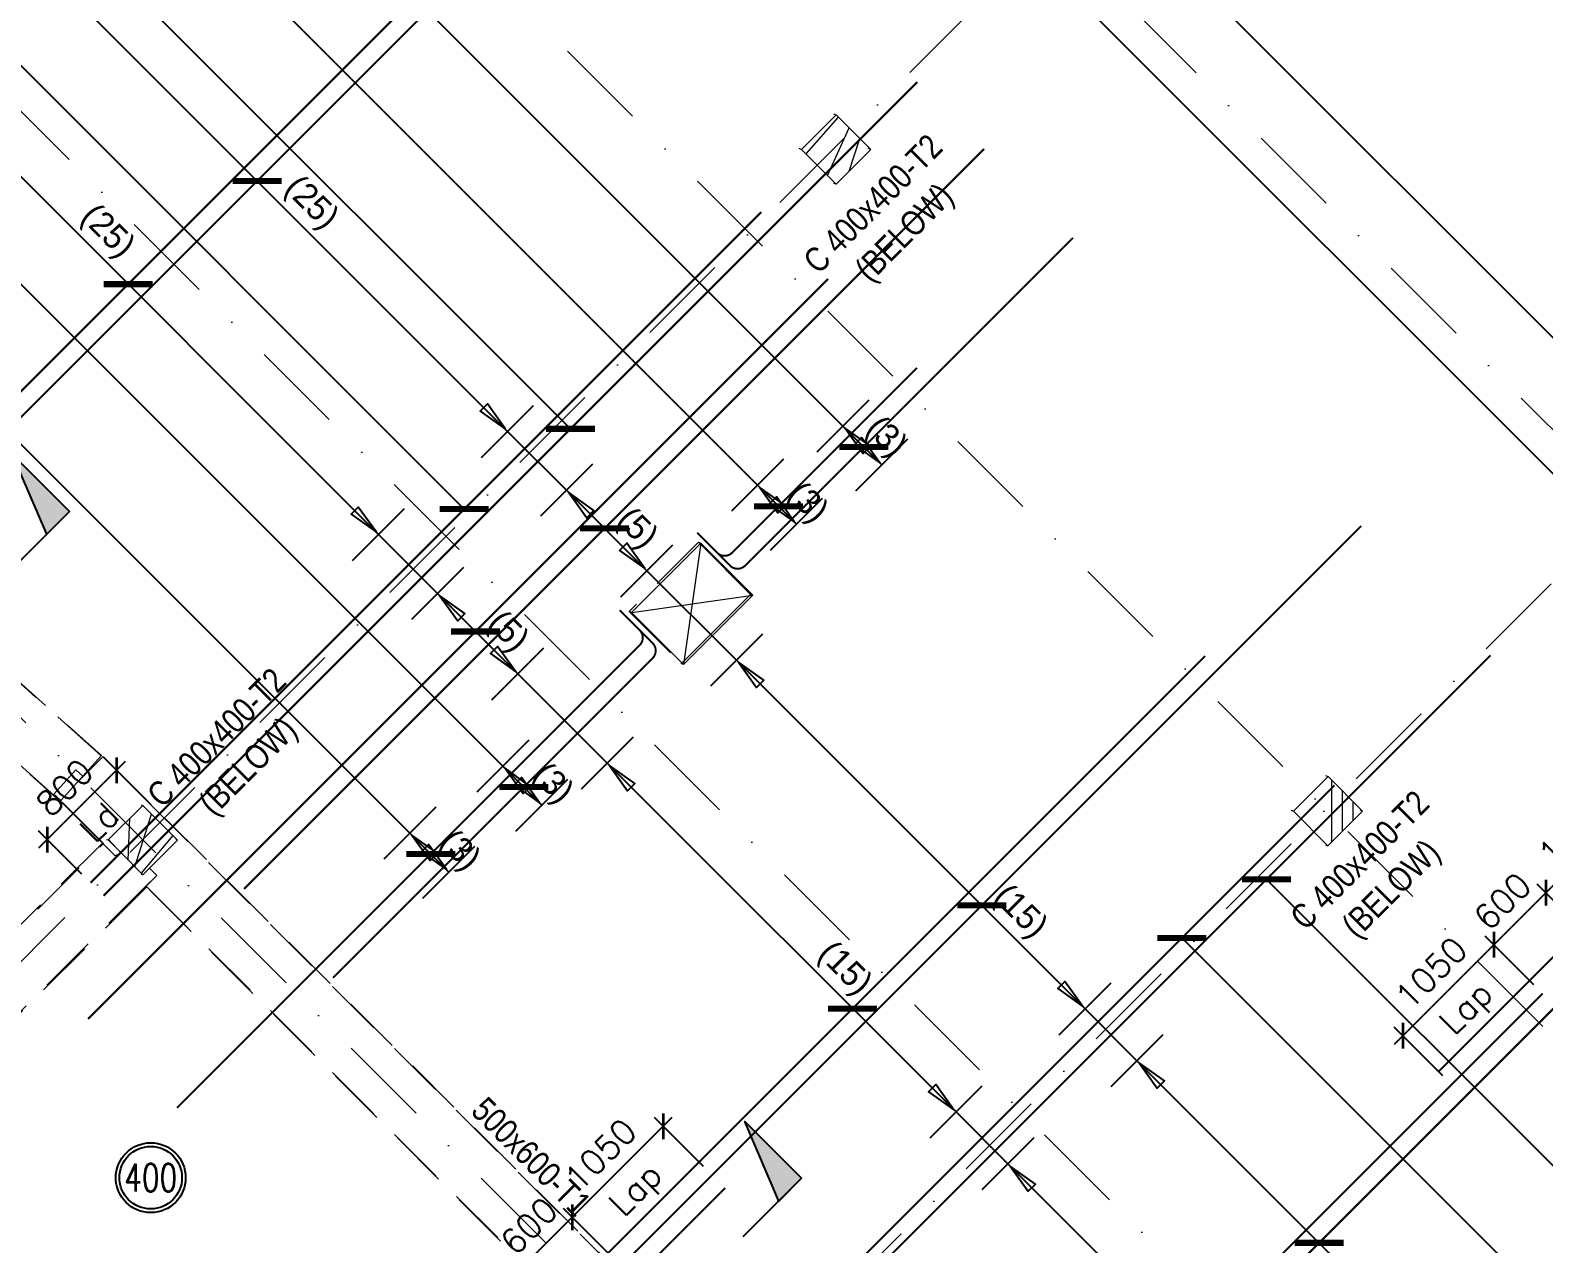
# Model space of a CAD drawing. Extents: x 660761725 to 1323371458, y 2734871439 to 5470067957.
# Drawn here: x 661314601 to 661326949, y 2735041808 to 2735051708 of the extents above; entities that cross this region are included whole.
import ezdxf
from ezdxf.enums import TextEntityAlignment as Align

# ---------------------------------------------------------------- set-up
doc = ezdxf.new("R2010")
doc.units = 0
for name, pattern in [('AXES', [1.95, 1.2, -0.25, 0.25, -0.25]), ('Hidden', [714.375, 476.25, -238.125]), ('sbp_axis_short', [10, 5, -2.5, 0, -2.5])]:
    doc.linetypes.add(name, pattern=pattern)
doc.layers.add('A-DETL', color=5, linetype='Continuous', lineweight=9, true_color=0x0000ff)
for name, color, linetype, lineweight in [('A-FLOR-PATT', 7, 'Continuous', 15), ('A-GENM', 7, 'Continuous', 9), ('A-ROOF', 7, 'Continuous', 15), ('S-BEAM', 7, 'Continuous', 15), ('S-BEAM-IDEN', 2, 'Continuous', 9), ('S-COLS-IDEN', 7, 'Continuous', 9), ('S-GRID', 7, 'Continuous', 9)]:
    doc.layers.add(name, color=color, linetype=linetype, lineweight=lineweight)
for name, color, linetype in [('S-AXIS', 20, 'AXES'), ('S-IDEN', 221, 'Continuous'), ('S-LEVEL', 3, 'Continuous'), ('S-RBAR-T16', 201, 'Continuous'), ('S-RBAR-T20', 10, 'Continuous'), ('S-RDIMO', 8, 'Continuous'), ('S-SCEL-INDT', 222, 'Continuous')]:
    doc.layers.add(name, color=color, linetype=linetype)
doc.styles.add('08437-0000-2-020-000R-0511-00$0$ROMANS', font='ROMANS.shx', dxfattribs={"width": 0.75})
doc.styles.add('Arial Narrow_1', font='ARIALN.TTF', dxfattribs={"height": 199.9999999999998})
doc.styles.add('ROMANS', font='romans.shx')
doc.dimstyles.new('S-DIMI-100', dxfattribs={"dimscale": 100, "dimtxt": 2, "dimasz": 1.5, "dimexe": 1, "dimexo": 1, "dimgap": 1, "dimtad": 1, "dimdec": 0, "dimzin": 12, "dimdsep": 46, "dimtxsty": 'ROMANS', "dimblk": 'ARCHTICK', "dimcen": 0.09, "dimdle": 1, "dimclrd": 8, "dimclre": 8, "dimclrt": 4, "dimadec": 0, "dimazin": 3, "dimtfac": 1, "dimtdec": 0, "dimtix": 1, "dimtmove": 1, "dimatfit": 3, "dimtolj": 1, "dimtzin": 0, "dimarcsym": 0})
pattern_1 = [(74.99999999999999, (0, 0), (-153.3407249233896, 41.08752341002518), [])]

# ---------------------------------------------------------------- blocks, each defined once
blk = doc.blocks.new('I am… All Range.')
at = {"layer": 'S-GRID', "color": 8, "linetype": 'sbp_axis_short', "lineweight": 13, "ltscale": 150}
for p, q in [((662618010.1861551, 2734519029.21969), (662684113.7569702, 2734585132.790505)), ((662622712.44625, 2734514326.959595), (662688816.0170653, 2734580430.53041)), ((662635724.8890384, 2734560923.139858), (662664344.2237372, 2734532303.805159)), ((662633250.0153042, 2734558448.266124), (662661869.4970862, 2734529828.784341)), ((662630775.1415697, 2734555973.392389), (662659394.7554803, 2734527353.778479)), ((662628300.2678357, 2734553498.518655), (662656919.881746, 2734524878.904745))]:
    blk.add_line(p, q, dxfattribs=at)
blk = doc.blocks.new('*U1141')
at = {"layer": 'S-SCEL-INDT'}
blk.add_line((-1.598034076772778e-05, -9.017526509425661), (-4.236298395894313e-05, 0), dxfattribs=at)
blk.add_lwpolyline([(-1.598034251388655e-05, -9.017526509426535), (-2.729673832266011e-05, -5.517526509764139), (8.74998401881464, -9.017498218424205), (-1.598034251388655e-05, -9.017526509426535)], dxfattribs=at)
blk.add_solid([(8.749984018815223, -9.017498218424496), (-1.598034076772778e-05, -9.017526509423043), (4.374978361036412, -7.267512364094754), (-2.729674239717861e-05, -5.517526509763265)], dxfattribs=at)
blk = doc.blocks.new('I am… Limitless.')
at = {"layer": 'S-SCEL-INDT', "xscale": 75.00000000000097, "yscale": 75.00000000000097, "zscale": 75.00000000000097, "rotation": 135.000370696447}
for p in [(662352103.8533266, 2734543608.857506), (662358077.3189995, 2734538167.911147)]:
    blk.add_blockref('*U1141', p, dxfattribs=at)
blk = doc.blocks.new('*U89')
at = {"layer": 'S-IDEN', "color": 8}
for radius in [3.8, 3.4]:
    blk.add_circle((0, 0), radius, dxfattribs=at)
at = {"layer": 'S-IDEN', "color": 4, "style": '08437-0000-2-020-000R-0511-00$0$ROMANS', "width": 0.75, "flags": 8}
blk.add_attdef('100', text='', height=3, dxfattribs=at).set_placement((0, 0), align=Align.MIDDLE_CENTER)
blk = doc.blocks.new('I am… Atomic.')
at = {"layer": 'A-FLOR-PATT', "transparency": 33554600}
h = blk.add_hatch(dxfattribs=at)
h.set_pattern_fill('ANSI31', color=8, scale=50, angle=30, style=0)
h.set_pattern_definition(pattern_1)
edge = h.paths.add_edge_path()
edge.add_line((662389967.6433319, 2734579123.010657), (662390007.8012236, 2734579503.468677))
edge.add_line((662342114.705975, 2734544592.546931), (662390007.8012234, 2734579503.468677))
edge.add_line((662363195.8073889, 2734559608.047176), (662389967.7690635, 2734579123.040917))
edge.add_line((662362417.6524743, 2734559040.823584), (662363719.8899552, 2734559990.06879))
edge.add_line((662346720.4841449, 2734547598.623516), (662362783.6519626, 2734559307.613063))
edge.add_line((662345821.5310795, 2734546943.346041), (662347578.010761, 2734548223.703842))
edge.add_line((662342292.6126368, 2734544370.997322), (662346307.4227723, 2734547297.529027))
edge.add_line((662325865.2845687, 2734528370.671522), (662342114.6925843, 2734544592.5523))
edge.add_line((662340490.7204528, 2734542572.157625), (662342149.9785906, 2734544228.604904))
edge.add_line((662339422.0417168, 2734541505.28928), (662341320.3495216, 2734543400.381265))
edge.add_line((662336597.6306283, 2734538685.662872), (662340136.8031961, 2734542218.839921))
edge.add_line((662332705.8949801, 2734534800.520002), (662336243.7133716, 2734538332.345168))
edge.add_line((662332253.0745114, 2734534348.466631), (662332782.9359009, 2734534877.430412))
edge.add_line((662326312.3910785, 2734528417.846987), (662332351.9776915, 2734534447.202265))
edge.add_line((662325865.2845687, 2734528370.671522), (662326312.3910785, 2734528417.846987))
h = blk.add_hatch(dxfattribs=at)
h.set_pattern_fill('ANSI31', color=8, scale=50, angle=30, style=0)
h.set_pattern_definition(pattern_1)
edge = h.paths.add_edge_path()
edge.add_line((662389967.6433319, 2734579123.010657), (662390007.8012236, 2734579503.468677))
edge.add_line((662390178.8400514, 2734578972.951882), (662393574.2351673, 2734576558.543434))
edge.add_line((662390389.9110394, 2734578822.862847), (662389967.7690635, 2734579123.040917))
edge.add_line((662401600.1085552, 2734571260.373601), (662390007.8012234, 2734579503.468677))
edge.add_line((662401045.2346829, 2734570742.112331), (662400996.5411683, 2734571280.666277))
edge.add_line((662400996.5411683, 2734571280.666277), (662391834.41239, 2734577795.702194))
edge.add_line((662401631.7932035, 2734570909.939), (662401600.1085552, 2734571260.373601))
edge.add_line((662398386.0115408, 2734568087.393885), (662401045.2346829, 2734570742.112331))
edge.add_line((662378065.801715, 2734545768.423274), (662383150.2610395, 2734551353.010825))
edge.add_line((662383150.2610395, 2734551353.010825), (662388234.7203641, 2734556937.598375))
edge.add_line((662388234.7203641, 2734556937.598375), (662393319.1796887, 2734562522.185926))
edge.add_line((662393319.1796887, 2734562522.185926), (662398403.6390133, 2734568106.773477))
edge.add_line((662377177.0145457, 2734544792.211362), (662378389.7704264, 2734546124.258873))
edge.add_line((662345219.5168241, 2734509691.243385), (662350637.7770958, 2734515642.46591))
edge.add_line((662350637.7770958, 2734515642.46591), (662356056.0373675, 2734521593.688435))
edge.add_line((662356056.0373675, 2734521593.688435), (662361474.2976393, 2734527544.91096))
edge.add_line((662361474.2976393, 2734527544.91096), (662366892.5579109, 2734533496.133485))
edge.add_line((662366892.5579109, 2734533496.133485), (662372310.8181826, 2734539447.35601))
edge.add_line((662372310.8181826, 2734539447.35601), (662377729.0784543, 2734545398.578536))
edge.add_line((662345267.5598451, 2734509156.384884), (662400082.3408674, 2734569362.972085))
edge.add_line((662401418.6805061, 2734570690.601139), (662400941.3227103, 2734570214.051982))
edge.add_line((662400082.3408674, 2734569362.972085), (662401631.7932035, 2734570909.939))
h = blk.add_hatch(dxfattribs=at)
h.set_pattern_fill('ANSI31', color=8, scale=50, angle=30, style=0)
h.set_pattern_definition(pattern_1)
edge = h.paths.add_edge_path()
edge.add_line((662345468.2720397, 2734510142.524049), (662345661.1307589, 2734509588.669044))
edge.add_line((662345219.5168241, 2734509691.243385), (662350637.7770958, 2734515642.46591))
edge.add_line((662350637.7770958, 2734515642.46591), (662356056.0373675, 2734521593.688435))
edge.add_line((662356056.0373675, 2734521593.688435), (662361474.2976393, 2734527544.91096))
edge.add_line((662361474.2976393, 2734527544.91096), (662366892.5579109, 2734533496.133485))
edge.add_line((662366892.5579109, 2734533496.133485), (662372310.8181826, 2734539447.35601))
edge.add_line((662372310.8181826, 2734539447.35601), (662377729.0784543, 2734545398.578536))
edge.add_line((662345267.5598451, 2734509156.384884), (662400082.3408674, 2734569362.972085))
h = blk.add_hatch(dxfattribs=at)
h.set_pattern_fill('ANSI31', color=8, scale=50, angle=30, style=0)
h.set_pattern_definition(pattern_1)
h.paths.add_polyline_path([(662358554.2694312, 2734547041.135511), (662358836.5993357, 2734546758.339421), (662359119.3843559, 2734547041.137244), (662358837.0544513, 2734547323.933334)])
h = blk.add_hatch(dxfattribs=at)
h.set_pattern_fill('ANSI31', color=8, scale=50, angle=30, style=0)
h.set_pattern_definition(pattern_1)
h.paths.add_polyline_path([(662362567.9684874, 2734541642.178336), (662362850.2918742, 2734541359.375729), (662363133.0834014, 2734541642.167034), (662362850.7600147, 2734541924.969641)])
h = blk.add_hatch(dxfattribs=at)
h.set_pattern_fill('ANSI31', color=8, scale=50, angle=30, style=0)
h.set_pattern_definition(pattern_1)
edge = h.paths.add_edge_path()
edge.add_line((662353234.2331089, 2734541176.761748), (662353463.320358, 2734541405.848836))
edge.add_line((662353006.0933819, 2734541297.493023), (662353180.0361847, 2734541123.254914))
edge.add_line((662353180.0361847, 2734541123.254914), (662353233.933755, 2734541177.061272))
edge.add_line((662352897.4059739, 2734541406.180452), (662353006.0933819, 2734541297.493023))
edge.add_line((662353180.1974845, 2734541688.971764), (662352897.4059739, 2734541406.180452))
edge.add_line((662353463.320358, 2734541405.848836), (662353180.1974845, 2734541688.971764))
at = {"layer": 'A-DETL', "color": 8, "linetype": 'Hidden', "lineweight": 9}
for p, q in [((662352840.0569016, 2734542092.301302), (662346711.3342683, 2734547602.289488)), ((662346720.4841449, 2734547598.623516), (662352842.3298832, 2734542094.822585)), ((662358837.0544513, 2734547323.933334), (662358554.2694312, 2734547041.135511)), ((662358816.4420059, 2734547332.191877), (662358837.0544513, 2734547323.933334)), ((662359119.3843559, 2734547041.137244), (662358837.0544513, 2734547323.933334)), ((662352507.9977173, 2734541722.947176), (662346415.1631265, 2734547200.665845)), ((662346417.6818635, 2734547194.027674), (662352505.8175863, 2734541720.528887)), ((662358533.3146224, 2734547049.531225), (662358554.2694312, 2734547041.135511)), ((662358554.2694312, 2734547041.135511), (662358836.5993357, 2734546758.339421)), ((662358836.5993357, 2734546758.339421), (662359119.3843559, 2734547041.137244)), ((662359119.2676377, 2734547041.184009), (662359099.5711249, 2734547049.075576)), ((662358816.4437414, 2734546766.414923), (662358836.4826176, 2734546758.386186)), ((662357715.1738346, 2734543834.912834), (662357148.9062397, 2734543269.604491)), ((662357727.724794, 2734543822.361866), (662357715.1738346, 2734543834.912834)), ((662357715.1738346, 2734543834.912834), (662357733.1519694, 2734543827.709749)), ((662357148.9062397, 2734543269.604491), (662357573.5902016, 2734542844.920238)), ((662357166.8843747, 2734543262.401406), (662357148.9062397, 2734543269.604491)), ((662357573.5902016, 2734542844.920238), (662357578.9471891, 2734542850.268151)), ((662357591.4512779, 2734542837.764053), (662357573.5902016, 2734542844.920238)), ((662352652.469562, 2734541883.554386), (662352856.9098378, 2734542087.986068)), ((662352842.3298832, 2734542094.822585), (662352691.476103, 2734541927.028944)), ((662352840.0569016, 2734542092.301302), (662352842.3298832, 2734542094.822585)), ((662352856.9098378, 2734542087.986068), (662352854.1594731, 2734542085.231205)), ((662364156.989607, 2734530781.92594), (662352854.1594731, 2734542085.231205)), ((662352856.9098378, 2734542087.986068), (662364159.7371086, 2734530784.677935)), ((662362850.7600147, 2734541924.969641), (662362567.9684874, 2734541642.178336)), ((662362830.1465198, 2734541933.228604), (662362850.7600147, 2734541924.969641)), ((662363133.0834014, 2734541642.167034), (662362850.7600147, 2734541924.969641)), ((662352507.9977173, 2734541722.947176), (662352505.8175863, 2734541720.528887)), ((662352506.2216402, 2734541720.978313), (662352507.9618316, 2734541722.913918)), ((662352511.1770595, 2734541726.483536), (662352507.9977173, 2734541722.947176)), ((662352508.689044, 2734541723.722769), (662352511.1770595, 2734541726.483536)), ((662352508.689044, 2734541723.722769), (662352913.9360678, 2734541318.45871)), ((662352859.4122636, 2734541378.233517), (662352511.1770595, 2734541726.483536)), ((662352512.4178143, 2734541727.870258), (662352511.2063366, 2734541726.522738)), ((662353180.1974845, 2734541688.971764), (662352897.4059739, 2734541406.180452)), ((662353168.3827652, 2734541693.705427), (662353180.1974845, 2734541688.971764)), ((662353463.320358, 2734541405.848836), (662353180.1974845, 2734541688.971764)), ((662362547.0126108, 2734541650.574477), (662362567.9684874, 2734541642.178336)), ((662362567.9684874, 2734541642.178336), (662362850.2918742, 2734541359.375729)), ((662362850.2918742, 2734541359.375729), (662363133.0834014, 2734541642.167034)), ((662363132.9666896, 2734541642.213795), (662363113.2691132, 2734541650.105788)), ((662352850.9508574, 2734541381.623648), (662347261.1964372, 2734535796.605725)), ((662347269.6578435, 2734535793.215594), (662352859.4122636, 2734541378.233517)), ((662352955.2565506, 2734541277.13649), (662352850.9508574, 2734541381.623648)), ((662352850.9508574, 2734541381.623648), (662352859.4122636, 2734541378.233517)), ((662352885.2488562, 2734541411.0513), (662352897.4059739, 2734541406.180452)), ((662352897.4059739, 2734541406.180452), (662353006.0933819, 2734541297.493023)), ((662353234.2331089, 2734541176.761748), (662353463.320358, 2734541405.848836)), ((662353463.320358, 2734541405.848836), (662353451.5053586, 2734541410.582611)), ((662362830.1352042, 2734541367.451661), (662362850.1751623, 2734541359.42249)), ((662353006.0933819, 2734541297.493023), (662352955.2565506, 2734541277.13649)), ((662353006.0933819, 2734541297.493023), (662353180.0361847, 2734541123.254914)), ((662345828.0583968, 2734533658.573791), (662353293.3774755, 2734541117.567106)), ((662353168.3714496, 2734541127.928484), (662353179.9194729, 2734541123.301675)), ((662353180.0361847, 2734541123.254914), (662353233.933755, 2734541177.061272)), ((662353204.5516435, 2734541027.830918), (662353293.7947104, 2734541117.149634)), ((662353233.933755, 2734541177.061272), (662353234.2331089, 2734541176.761748)), ((662353293.7947104, 2734541117.149634), (662353234.2331089, 2734541176.761748)), ((662353293.7947104, 2734541117.149634), (662353293.3774755, 2734541117.567106)), ((662353213.3081869, 2734541024.322538), (662347623.5611768, 2734535439.312018)), ((662353204.5516435, 2734541027.830918), (662353213.3081869, 2734541024.322538)), ((662357614.692152, 2734536617.505022), (662353204.5516435, 2734541027.830918)), ((662353213.3081869, 2734541024.322538), (662357561.5727153, 2734536675.873019))]:
    blk.add_line(p, q, dxfattribs=at)
at = {"layer": 'A-GENM', "color": 8}
for p, q in [((662357734.6304992, 2734543827.117364), (662357592.532525, 2734542837.330843)), ((662357169.0474447, 2734543261.534754), (662358158.1155794, 2734543402.913453))]:
    blk.add_line(p, q, dxfattribs=at)
at = {"layer": 'A-ROOF', "color": 8, "lineweight": 13}
for p, q in [((662357166.8843747, 2734543262.401406), (662357733.1519694, 2734543827.709749)), ((662358139.8577964, 2734543410.228581), (662357727.7598732, 2734543822.326787)), ((662357733.1519694, 2734543827.709749), (662358157.8359314, 2734543403.025496)), ((662358157.5996741, 2734543402.789639), (662357592.8170696, 2734542838.963771)), ((662357597.031894, 2734542868.32222), (662358128.1961162, 2734543398.586656)), ((662358128.3131882, 2734543398.70353), (662358139.8577964, 2734543410.228581)), ((662358157.8359314, 2734543403.025496), (662358139.8577964, 2734543410.228581)), ((662358157.8359314, 2734543403.025496), (662358157.7167461, 2734543402.906513)), ((662357591.5683366, 2734542837.717153), (662357166.8843747, 2734543262.401406)), ((662357578.9822979, 2734542850.3032), (662357596.9148962, 2734542868.205421)), ((662357592.700072, 2734542838.846971), (662357591.5683366, 2734542837.717153))]:
    blk.add_line(p, q, dxfattribs=at)
at = {"layer": 'S-BEAM', "color": 8, "lineweight": 13}
for p, q in [((662352634.6100903, 2734541978.244786), (662352455.5910224, 2734541779.122934)), ((662352691.4509238, 2734541926.987316), (662352634.6100903, 2734541978.244786)), ((662352512.5089631, 2734541727.95123), (662352691.4509238, 2734541926.987316)), ((662352455.5412914, 2734541779.06777), (662352455.5910224, 2734541779.122934)), ((662352512.4592535, 2734541727.89609), (662352455.5412914, 2734541779.06777)), ((662352512.5089631, 2734541727.95123), (662352455.5910224, 2734541779.122934)), ((662352512.5089631, 2734541727.95123), (662352512.4592535, 2734541727.89609))]:
    blk.add_line(p, q, dxfattribs=at)
at = {"layer": 'S-LEVEL', "xscale": 74.99999999999999, "yscale": 75.00000001090066, "zscale": 74.99999999999999}
blk.add_blockref('*U89', (662353244.9499406, 2734538650.810397), dxfattribs=at).add_auto_attribs({'100': '400'})
at = {"layer": 'S-BEAM-IDEN', "color": 8, "insert": (662355989.1093607, 2734539325.478095), "char_height": 199.9999999999998, "width": 1539.239999999998, "attachment_point": 1, "rotation": 314.9987998853191, "style": 'Arial Narrow_1'}
blk.add_mtext('500x600-T1', dxfattribs=at)
at = {"layer": 'S-COLS-IDEN', "color": 8, "char_height": 199.9999999999998, "attachment_point": 1, "rotation": 44.99999999999995, "style": 'Arial Narrow_1'}
for s, insert, width in [('C 400x400-T2', (662358551.5272677, 2734546155.186525), 1819.830624999998), ('(BELOW)', (662358972.4767734, 2734546089.705491), 1218.564999999999), ('C 400x400-T2', (662353197.2036414, 2734541800.596994), 1819.830624999998), ('(BELOW)', (662353618.1531471, 2734541735.11596), 1218.564999999999), ('C 400x400-T2', (662362523.9948907, 2734540800.585989), 1819.830624999998), ('(BELOW)', (662362944.9443963, 2734540735.104955), 1218.564999999999)]:
    blk.add_mtext(s, dxfattribs=dict(at, insert=insert, width=width))
blk = doc.blocks.new('_ARCHTICK')
at = {"color": 0, "linetype": 'ByBlock', "const_width": 0.15}
blk.add_lwpolyline([(-0.5, -0.5), (0.5, 0.5)], dxfattribs=at)
blk = doc.blocks.new('*D144')
at = {"layer": 'S-RBAR-T16', "color": 8, "lineweight": -2, "transparency": 16777216}
for p, q in [((661327780.0362686, 2735045485.021295), (661326896.1525685, 2735044601.138041)), ((661328036.4130998, 2735045087.222942), (661327638.6149124, 2735045485.02133)), ((661327293.9509797, 2735044344.760821), (661326896.1526045, 2735044742.559398))]:
    blk.add_line(p, q, dxfattribs=at)
at = {"layer": 'S-RBAR-T16', "color": 8, "lineweight": -2, "transparency": 16777216, "xscale": 150, "yscale": 150, "zscale": 150}
for p, rotation in [((661327709.3255726, 2735045414.310635), 44.99998551098074), ((661326966.8632647, 2735044671.848702), 224.9999855109808)]:
    blk.add_blockref('_ARCHTICK', p, dxfattribs=dict(at, rotation=rotation))
at = {"layer": 'S-RBAR-T16', "color": 4, "transparency": 16777216, "char_height": 200, "attachment_point": 5, "rotation": 44.999985510980764, "style": 'ROMANS'}
for s, insert in [('\\A1;1050', (661327196.6730982, 2735045184.50106)), ('\\A1;Lap', (661327503.0859592, 2735044878.088044))]:
    blk.add_mtext(s, dxfattribs=dict(at, insert=insert))
blk = doc.blocks.new('*D145')
at = {"layer": 'S-RBAR-T16', "color": 8, "lineweight": -2, "transparency": 16777216}
for p, q in [((661326613.3100806, 2735044318.295105), (661325729.4263803, 2735043434.411852)), ((661326869.686912, 2735043920.496752), (661326471.8887242, 2735044318.295141)), ((661326127.2247919, 2735043178.034631), (661325729.426416, 2735043575.833208))]:
    blk.add_line(p, q, dxfattribs=at)
at = {"layer": 'S-RBAR-T16', "color": 8, "lineweight": -2, "transparency": 16777216, "xscale": 150, "yscale": 150, "zscale": 150}
for p, rotation in [((661326542.5993844, 2735044247.584445), 44.99998551098074), ((661325800.1370763, 2735043505.122512), 224.9999855109808)]:
    blk.add_blockref('_ARCHTICK', p, dxfattribs=dict(at, rotation=rotation))
at = {"layer": 'S-RBAR-T16', "color": 4, "transparency": 16777216, "char_height": 200, "attachment_point": 5, "rotation": 44.999985510980764, "style": 'ROMANS'}
for s, insert in [('\\A1;1050', (661326029.9469098, 2735044017.774871)), ('\\A1;Lap', (661326336.3597708, 2735043711.361854))]:
    blk.add_mtext(s, dxfattribs=dict(at, insert=insert))
blk = doc.blocks.new('*D146')
at = {"layer": 'S-RBAR-T16', "color": 8, "lineweight": -2, "transparency": 16777216}
for p, q in [((661326966.8633726, 2735044671.848594), (661327072.9294164, 2735044777.914585)), ((661326966.8633726, 2735044671.848594), (661326542.5991967, 2735044247.584633)), ((661327293.9509797, 2735044344.760821), (661326896.1527123, 2735044742.55929)), ((661326869.686912, 2735043920.496752), (661326471.8885365, 2735044318.295329)), ((661326542.5991967, 2735044247.584633), (661326436.5331528, 2735044141.518642))]:
    blk.add_line(p, q, dxfattribs=at)
at = {"layer": 'S-RBAR-T16', "color": 8, "lineweight": -2, "transparency": 16777216, "xscale": 150, "yscale": 150, "zscale": 150}
for p, rotation in [((661326966.8633726, 2735044671.848594), 224.9999855109808), ((661326542.5991967, 2735044247.584633), 44.99998551098076)]:
    blk.add_blockref('_ARCHTICK', p, dxfattribs=dict(at, rotation=rotation))
at = {"layer": 'S-RBAR-T16', "color": 4, "transparency": 16777216, "insert": (661326613.309964, 2735044601.138005), "char_height": 200, "attachment_point": 5, "rotation": 44.999985510980764, "style": 'ROMANS'}
blk.add_mtext('\\A1;600', dxfattribs=at)
blk = doc.blocks.new('*D165')
at = {"layer": 'S-RBAR-T16', "color": 8, "lineweight": -2, "transparency": 16777216}
for p, q in [((661319836.8007166, 2735042836.268173), (661318952.9170167, 2735041952.38492)), ((661320093.1775473, 2735042438.469821), (661319695.3793604, 2735042836.268209)), ((661319350.7154274, 2735041696.0077), (661318952.9170525, 2735042093.806276))]:
    blk.add_line(p, q, dxfattribs=at)
at = {"layer": 'S-RBAR-T16', "color": 8, "lineweight": -2, "transparency": 16777216, "xscale": 150, "yscale": 150, "zscale": 150}
for p, rotation in [((661319766.0900207, 2735042765.557513), 44.9999855109785), ((661319023.6277127, 2735042023.09558), 224.9999855109785)]:
    blk.add_blockref('_ARCHTICK', p, dxfattribs=dict(at, rotation=rotation))
at = {"layer": 'S-RBAR-T16', "color": 4, "transparency": 16777216, "char_height": 200, "attachment_point": 5, "rotation": 44.99998551097846, "style": 'ROMANS'}
for s, insert in [('\\A1;1050', (661319253.437546, 2735042535.747939)), ('\\A1;Lap', (661319559.850407, 2735042229.334922))]:
    blk.add_mtext(s, dxfattribs=dict(at, insert=insert))
blk = doc.blocks.new('*D167')
at = {"layer": 'S-RBAR-T16', "color": 8, "lineweight": -2, "transparency": 16777216}
for p, q in [((661319350.7154274, 2735041696.0077), (661318952.9171591, 2735042093.80617)), ((661319023.6278193, 2735042023.095474), (661319129.6938634, 2735042129.161464)), ((661319023.6278193, 2735042023.095474), (661318599.3636436, 2735041598.831512)), ((661318599.3636436, 2735041598.831512), (661318493.2975996, 2735041492.765522)), ((661318926.4513597, 2735041271.743631), (661318528.6529834, 2735041669.542209))]:
    blk.add_line(p, q, dxfattribs=at)
at = {"layer": 'S-RBAR-T16', "color": 8, "lineweight": -2, "transparency": 16777216, "xscale": 150, "yscale": 150, "zscale": 150}
for p, rotation in [((661319023.6278193, 2735042023.095474), 224.9999855109785), ((661318599.3636436, 2735041598.831512), 44.99998551097846)]:
    blk.add_blockref('_ARCHTICK', p, dxfattribs=dict(at, rotation=rotation))
at = {"layer": 'S-RBAR-T16', "color": 4, "transparency": 16777216, "insert": (661318670.0744107, 2735041952.384885), "char_height": 200, "attachment_point": 5, "rotation": 44.99998551097846, "style": 'ROMANS'}
blk.add_mtext('\\A1;600', dxfattribs=at)
blk = doc.blocks.new('*D168')
at = {"layer": 'S-RBAR-T16', "color": 8, "lineweight": -2, "transparency": 16777216}
for p, q in [((661315376.0240345, 2735045741.403122), (661314668.917074, 2735045034.29652)), ((661315587.3431911, 2735045388.662467), (661315234.6026781, 2735045741.403158)), ((661315021.6579384, 2735044822.976869), (661314668.9171097, 2735045175.717876))]:
    blk.add_line(p, q, dxfattribs=at)
at = {"layer": 'S-RBAR-T16', "color": 8, "lineweight": -2, "transparency": 16777216, "xscale": 150, "yscale": 150, "zscale": 150}
for p, rotation in [((661315305.3133383, 2735045670.692462), 44.99998551098049), ((661314739.62777, 2735045105.00718), 224.9999855109805)]:
    blk.add_blockref('_ARCHTICK', p, dxfattribs=dict(at, rotation=rotation))
at = {"layer": 'S-RBAR-T16', "color": 4, "transparency": 16777216, "char_height": 200, "attachment_point": 5, "rotation": 44.999985510980515, "style": 'ROMANS'}
for s, insert in [('\\A1;800', (661314881.0492342, 2735045529.271214)), ('\\A1;Ld', (661315163.891875, 2735045246.428429))]:
    blk.add_mtext(s, dxfattribs=dict(at, insert=insert))
blk = doc.blocks.new('CADF_02')
at = {"color": 0}
blk.add_lwpolyline([(0, 0), (2.5, -0.4166666679084301), (2.5, 0.4166666679084301)], close=True, dxfattribs=at)
blk = doc.blocks.new('cadf_03')
at = {"color": 8}
blk.add_lwpolyline([(-3.725290298461914e-09, 2.99999999627471), (3.725290298461914e-09, -3.000000007450581)], dxfattribs=at)
blk.add_blockref('CADF_02', (0.2513523101806641, 0), dxfattribs=at)
blk = doc.blocks.new('cadf_04')
at = {"color": 8, "const_width": 0.5000000000000002}
blk.add_lwpolyline([(1.414213560521603, 1.414213564246893), (-1.414213556796312, -1.414213556796312)], dxfattribs=at)

msp = doc.modelspace()

# ---------------------------------------------------------------- linework, layer by layer
at = {"layer": 'S-RBAR-T20', "const_width": 16}
for points in [[(661313510.5750468, 2735047536.148098), (661319549.0318978, 2735053574.60461)], [(661312238.0693667, 2735046475.201456), (661318276.5262178, 2735052513.657967)], [(661315198.4346129, 2735044646.200153), (661321837.9343814, 2735051285.699548)], [(661316344.788011, 2735044701.935338), (661322383.2419219, 2735050740.38891)], [(661315092.3685989, 2735044752.266173), (661320565.1421589, 2735050225.039425)], [(661315072.2823086, 2735043640.988673), (661321110.7362037, 2735049679.442229)], [(661326092.1559061, 2735043213.103358), (661331933.0910516, 2735049054.038175)], [(661319421.4261104, 2735041625.297069), (661325459.8800213, 2735047663.75064)], [(661318148.920408, 2735040564.350403), (661324187.3743031, 2735046602.803959)], [(661319875.5689354, 2735039969.065576), (661326515.0676416, 2735046608.563909)], [(661319769.7894496, 2735040074.845061), (661325242.5619618, 2735045547.617266)], [(661322174.444122, 2735038872.273866), (661328212.9009727, 2735044910.730377)], [(661320901.9384415, 2735037811.327223), (661326940.395293, 2735043849.783735)], [(661313587.5064211, 2735035579.818741), (661320269.665876, 2735042261.977821)]]:
    msp.add_lwpolyline(points, dxfattribs=at)
for points in [[(661320146.969981, 2735047503.515911), (661320310.6651962, 2735047339.820686, 0.4142135623730951), (661320433.3482226, 2735047339.820683), (661323108.5802503, 2735050015.05256)], [(661320041.1904979, 2735047609.295399), (661320204.8857131, 2735047445.600175, 0.4142135623730951), (661320327.5687395, 2735047445.600172), (661321836.0745702, 2735048954.105917)], [(661315797.617719, 2735042915.649406), (661319572.9833732, 2735046691.014848, 0.4142135623730951), (661319572.9833766, 2735046813.697875), (661319409.2881614, 2735046977.393099)], [(661317070.1233991, 2735043976.596049), (661319678.7628565, 2735046585.23536, 0.4142135623730951), (661319678.76286, 2735046707.918386), (661319515.0676447, 2735046871.613611)]]:
    msp.add_lwpolyline(points, format="xyb", dxfattribs=at)
at = {"layer": 'S-RDIMO'}
for p, q in [((661319008.5990477, 2735048456.364373), (661304461.9163913, 2735063003.047883)), ((661318141.5765984, 2735047801.474001), (661303700.959954, 2735062242.091491)), ((661333917.6407255, 2735042305.032743), (661318968.6994219, 2735057253.974902)), ((661333257.9668777, 2735041856.917896), (661318309.0255727, 2735056805.860055)), ((661313475.9268192, 2735053455.966585), (661318496.0565104, 2735048435.836611)), ((661312422.5952766, 2735052614.194068), (661317442.7249682, 2735047594.064094)), ((661318496.0565104, 2735048435.836611), (661318976.4599233, 2735047955.433171)), ((661321549.3414623, 2735048161.271489), (661321231.4299521, 2735048479.183017)), ((661320853.9711487, 2735047677.460179), (661320535.4865745, 2735047995.94477)), ((661318976.4599231, 2735047955.433171), (661319632.9212614, 2735047298.971796)), ((661317442.7249683, 2735047594.064094), (661317923.128381, 2735047113.660654)), ((661319632.9212614, 2735047298.971796), (661320362.3757921, 2735046569.51722)), ((661317923.128381, 2735047113.660654), (661318579.5897189, 2735046457.199277)), ((661320362.3757921, 2735046569.51722), (661323207.6392335, 2735043724.253617)), ((661318579.5897186, 2735046457.199276), (661319309.0442488, 2735045727.744701)), ((661318774.6453202, 2735045386.575502), (661318456.733809, 2735045704.487031)), ((661319309.0442488, 2735045727.744701), (661322154.3076882, 2735042882.481097)), ((661318016.2305319, 2735044839.719722), (661317697.7459575, 2735045158.204314)), ((661324686.7301563, 2735044780.22653), (661335249.4280485, 2735034217.528016)), ((661323997.4887736, 2735044302.544149), (661334665.9661468, 2735033634.066148)), ((661323207.6392335, 2735043724.253617), (661323630.7571615, 2735043301.13566)), ((661323630.7571615, 2735043301.13566), (661329484.0956081, 2735037447.796876)), ((661322154.3076882, 2735042882.481097), (661322577.4256175, 2735042459.363142)), ((661322577.4256175, 2735042459.363142), (661328430.7640637, 2735036606.024356))]:
    msp.add_line(p, q, dxfattribs=at)
for points in [[(661321231.4299521, 2735048479.183017), (661305584.7412304, 2735064125.872656)], [(661320535.4865745, 2735047995.94477), (661304995.1503973, 2735063536.281857)], [(661318456.733809, 2735045704.487031), (661302810.045085, 2735061351.176673)], [(661317697.7459575, 2735045158.204314), (661302157.4097775, 2735060698.541404)]]:
    msp.add_lwpolyline(points, dxfattribs=at)

# ---------------------------------------------------------------- block references
at = {"layer": 'S-AXIS'}
for name, p in [('I am… All Range.', (-1324871.764261603, 503695.4297404289)), ('I am… Atomic.', (-1037661.144730687, 503695.4297404289)), ('I am… Limitless.', (-1037661.144730687, 503695.4297404289))]:
    msp.add_blockref(name, p, dxfattribs=at)
at = {"layer": 'S-RDIMO'}
for name, p, xscale, yscale, zscale, rotation in [('cadf_04', (661316453.1601753, 2735050478.733061), 100, 100, 100, 314.999998380253), ('cadf_04', (661315399.828633, 2735049636.960544), 100, 100, 100, 314.9999983775319), ('cadf_03', (661318496.0565104, 2735048435.836611), 99.99999999999999, 99.99999999999999, 99.99999999999999, 134.9999983870558), ('cadf_04', (661319008.5990477, 2735048456.364373), 100, 100, 100, 134.9999983192965), ('cadf_03', (661321231.4299521, 2735048479.183017), 100, 100, 100, 314.9999983901089), ('cadf_03', (661321549.3414623, 2735048161.271489), 100, 100, 100, 134.9999983901089), ('cadf_04', (661321402.070276, 2735048308.542684), 100, 100, 100, 134.9999984706036), ('cadf_03', (661318976.4599231, 2735047955.433171), 100, 100, 100, 314.9999983872937), ('cadf_03', (661320535.4865745, 2735047995.94477), 100, 100, 100, 314.9999984451721), ('cadf_03', (661317442.7249683, 2735047594.064094), 100, 100, 100, 134.9999983843346), ('cadf_04', (661318141.5765985, 2735047801.474), 99.99999999999999, 99.99999999999999, 99.99999999999999, 134.9999983224203), ('cadf_03', (661320853.9711487, 2735047677.460179), 100, 100, 100, 134.9999984451721), ('cadf_04', (661320706.6999623, 2735047824.731373), 100, 100, 100, 134.9999984344491), ('cadf_04', (661319287.3729573, 2735047644.520119), 99.99999999999999, 99.99999999999999, 99.99999999999999, 314.999998335271), ('cadf_03', (661319632.9212614, 2735047298.971796), 99.99999999999999, 99.99999999999999, 99.99999999999999, 134.9999983872937), ('cadf_03', (661317923.128381, 2735047113.660654), 100, 100, 100, 314.9999983040573), ('cadf_04', (661318234.0414149, 2735046802.747602), 100, 100, 100, 314.9999982728436), ('cadf_03', (661318579.5897188, 2735046457.199277), 100, 100, 100, 134.9999983040572), ('cadf_03', (661320362.3757921, 2735046569.51722), 100, 100, 100, 314.9999983215919), ('cadf_03', (661318456.733809, 2735045704.487031), 99.99999999999996, 99.99999999999996, 99.99999999999996, 314.999998388658), ('cadf_03', (661319309.0442488, 2735045727.744701), 100, 100, 100, 314.9999983189024), ('cadf_03', (661318774.6453202, 2735045386.575502), 99.99999999999996, 99.99999999999996, 99.99999999999996, 134.9999983886579), ('cadf_04', (661318627.3741337, 2735045533.846696), 99.99999999999996, 99.99999999999996, 99.99999999999996, 134.9999983027197), ('cadf_03', (661317697.7459575, 2735045158.204314), 99.99999999999996, 99.99999999999996, 99.99999999999996, 314.999998466618), ('cadf_03', (661318016.2305319, 2735044839.719722), 99.99999999999996, 99.99999999999996, 99.99999999999996, 134.999998466618), ('cadf_04', (661317868.959345, 2735044986.990916), 99.99999999999996, 99.99999999999996, 99.99999999999996, 134.9999983379426), ('cadf_04', (661324686.7301563, 2735044780.22653), 100.0000000000001, 100.0000000000001, 100.0000000000001, 314.999998313581), ('cadf_04', (661322364.0110556, 2735044567.881848), 100.0000000000002, 100.0000000000002, 100.0000000000002, 314.999998335271), ('cadf_04', (661323997.4887736, 2735044302.544149), 100, 100, 100, 314.9999983139766), ('cadf_03', (661323207.6392335, 2735043724.253617), 100, 100, 100, 134.9999983215919), ('cadf_04', (661321310.6795135, 2735043726.109331), 100.0000000000002, 100.0000000000002, 100.0000000000002, 314.9999983775317), ('cadf_03', (661323630.7571615, 2735043301.13566), 100, 100, 100, 314.9999983092429), ('cadf_03', (661322154.3076882, 2735042882.481097), 100, 100, 100, 134.9999983189024), ('cadf_03', (661322577.4256175, 2735042459.363142), 100, 100, 100, 314.9999983212345), ('cadf_04', (661325117.0315851, 2735041814.861164), 99.99999999999956, 99.99999999999956, 99.99999999999956, 314.999998335271)]:
    msp.add_blockref(name, p, dxfattribs=dict(at, xscale=xscale, yscale=yscale, zscale=zscale, rotation=rotation))

# ---------------------------------------------------------------- texts
for s, rotation, p in [('(25)', 314.9999983870558, (661316665.8128235, 2735050407.50176)), ('(25)', 314.9999983836544, (661315003.3708024, 2735050174.839757)), ('(3)', 314.9999983901089, (661321407.920114, 2735048444.114205)), ('(3)', 314.9999984451721, (661320765.4395417, 2735047907.413151)), ('(5)', 314.9999983872937, (661319375.4012724, 2735047697.913159)), ('(5)', 314.9999983300687, (661318322.06973, 2735046856.140642)), ('(3)', 314.999998388658, (661318686.4002447, 2735045616.241943)), ('(3)', 314.999998466618, (661317927.6989248, 2735045069.672694)), ('(15)', 314.9999983215919, (661322449.50951, 2735044623.804741)), ('(15)', 314.9999983189025, (661321018.1767999, 2735044160.033413))]:
    msp.add_text(s, height=200, rotation=rotation, dxfattribs=at).set_placement(p)

# ---------------------------------------------------------------- dimensions: what is measured, and where the dimension line sits
at = {"layer": 'S-RBAR-T16'}
for base, p1, p2, angle, text, picture, middle in [((661314739.62777, 2735045105.00718), (661315658.0538516, 2735045317.951771), (661315092.3685989, 2735044752.266173), 44.99998551098052, '<>\\XLd', '*D168', (661315022.4705546, 2735045387.849822)), ((661326966.8632647, 2735044671.848702), (661328107.1237599, 2735045016.512246), (661327364.6616398, 2735044274.050125), 44.99998551098076, '<>\\XLap', '*D144', (661327338.0944186, 2735045043.079668)), ((661325800.1370763, 2735043505.122512), (661326940.3975722, 2735043849.786056), (661326197.9354521, 2735043107.323935), 44.99998551098076, '<>\\XLap', '*D145', (661326171.3682302, 2735043876.353478)), ((661319023.6277127, 2735042023.09558), (661320163.8882076, 2735042367.759124), (661319421.4260875, 2735041625.297004), 44.99998551097846, '<>\\XLap', '*D165', (661319394.8588665, 2735042394.326547))]:
    dim = msp.add_linear_dim(base=base, p1=p1, p2=p2, angle=angle, text=text, dimstyle='S-DIMI-100', dxfattribs=at)
    dim.commit()
    dim.dimension.update_dxf_attribs({"geometry": picture, "text_midpoint": middle})
for base, p1, p2, angle, picture, middle in [((661326542.5991967, 2735044247.584633), (661327364.6616398, 2735044274.050125), (661326940.3975722, 2735043849.786056), 44.99998551098076, '*D146', (661326613.309964, 2735044601.138005)), ((661318599.3636436, 2735041598.831512), (661319421.4260875, 2735041625.297004), (661318997.1620198, 2735041201.032935), 44.99998551097846, '*D167', (661318670.0744107, 2735041952.384885))]:
    dim = msp.add_linear_dim(base=base, p1=p1, p2=p2, angle=angle, dimstyle='S-DIMI-100', dxfattribs=at)
    dim.commit()
    dim.dimension.update_dxf_attribs({"geometry": picture, "text_midpoint": middle})

doc.saveas('drawing.dxf')
